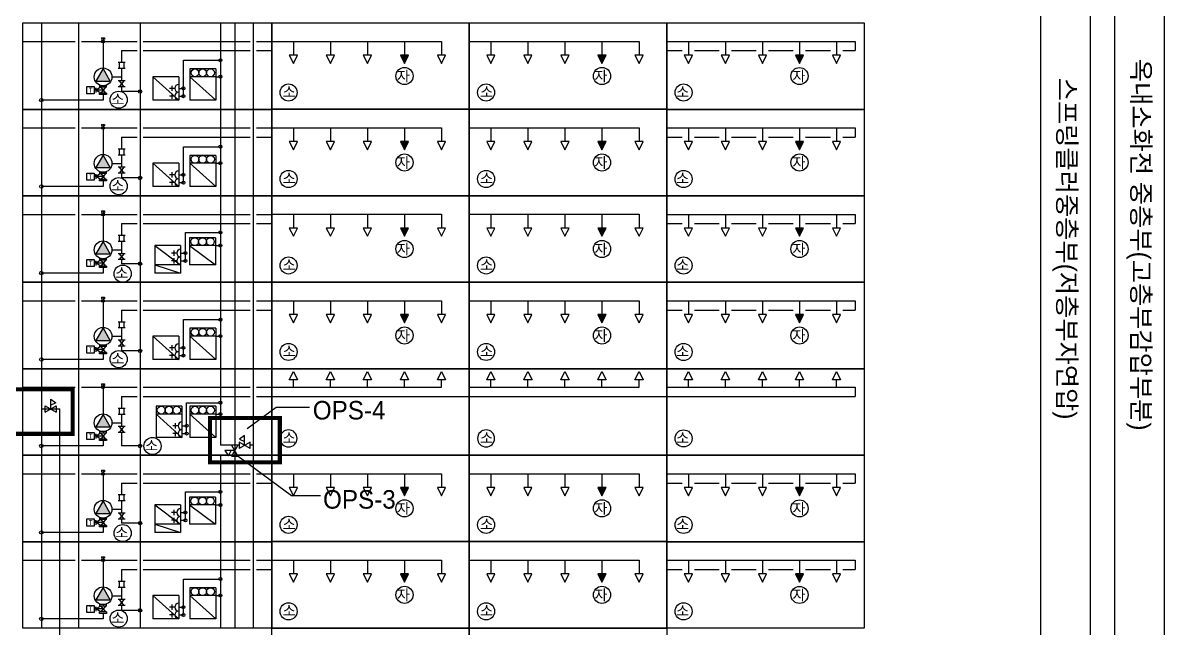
# Model space of a CAD drawing. Header units: millimetres. Extents: x -690680 to -601580, y 65384 to 191384.
# Drawn here: x -662031 to -634293, y 119664 to 134364 of the extents above; entities that cross this region are included whole.
import ezdxf
from ezdxf.enums import TextEntityAlignment as Align

# ---------------------------------------------------------------- set-up
doc = ezdxf.new("R2010")
doc.units = ezdxf.units.MM
doc.header["$LTSCALE"] = 200
doc.linetypes.add('HID', pattern=[2.3, 1.5, -0.8])
for name, color, linetype in [('105-2', 7, 'Continuous'), ('2', 2, 'Continuous'), ('4', 4, 'Continuous'), ('CO', 7, 'Continuous'), ('D', 1, 'Continuous'), ('FF', 255, 'Continuous'), ('HH', 3, 'Continuous'), ('HSP', 5, 'Continuous'), ('LH', 2, 'Continuous'), ('LSP', 6, 'Continuous'), ('SO', 7, 'Continuous'), ('SP', 3, 'Continuous'), ('감압밸브', 7, 'Continuous')]:
    doc.layers.add(name, color=color, linetype=linetype)
doc.styles.add('돋움', font='Dotum.ttf')
doc.styles.add('돋움체', font='DotumChe.ttf')
doc.styles.add('맑은고딕', font='malgun.ttf', dxfattribs={"width": 0.8})

# ---------------------------------------------------------------- blocks, each defined once
blk = doc.blocks.new('A$C300037FE')
at = {"layer": '4'}
blk.add_lwpolyline([(0, 0), (0, 2100), (4800, 2100), (4800, 0)], close=True, dxfattribs=at)
at = {"layer": 'FF', "color": 3}
for p, q in [((525, 1650), (525, 1834)), ((1425, 1650), (1425, 1834)), ((2325, 1650), (2325, 1834)), ((3225, 1650), (3225, 1834)), ((4125, 1650), (4125, 1834)), ((0, 1650), (4575, 1650)), ((0, 1425), (4575, 1425)), ((4575, 1650), (4575, 1425))]:
    blk.add_line(p, q, dxfattribs=at)
at = {"layer": 'SO', "color": 4}
blk.add_circle((408, 408), 208, dxfattribs=at)
at = {"layer": 'SP', "color": 4, "elevation": 0}
for points in [[(625, 1834), (425, 1834), (525, 2033), (625, 1834)], [(1525, 1834), (1325, 1834), (1425, 2033), (1525, 1834)], [(2425, 1834), (2225, 1834), (2325, 2033), (2425, 1834)], [(3325, 1834), (3125, 1834), (3225, 2033), (3325, 1834)], [(4225, 1834), (4025, 1834), (4125, 2033), (4225, 1834)]]:
    blk.add_lwpolyline(points, dxfattribs=at)
at = {"layer": 'SO', "color": 7, "style": '맑은고딕'}
blk.add_text('소', height=252, dxfattribs=at).set_placement((228, 295))
blk = doc.blocks.new('A$C79375616')
at = {"layer": '105-2'}
blk.add_hatch(color=1, dxfattribs=at).paths.add_polyline_path([(3125, 1316), (3325, 1316), (3225, 1117)])
at = {"layer": '105-2', "color": 1}
blk.add_lwpolyline([(3325, 1316), (3125, 1316), (3225, 1117), (3325, 1316)], dxfattribs=at)
at = {"layer": '4'}
blk.add_lwpolyline([(0, 0), (0, 2100), (4800, 2100), (4800, 0)], close=True, dxfattribs=at)
at = {"layer": 'CO', "color": 4}
blk.add_circle((3225, 808), 208, dxfattribs=at)
at = {"layer": 'FF', "color": 3}
for p, q in [((0, 1650), (4575, 1650)), ((0, 1425), (375, 1425)), ((525, 1650), (525, 1316)), ((675, 1425), (1275, 1425)), ((1425, 1650), (1425, 1316)), ((1575, 1425), (2175, 1425)), ((2325, 1650), (2325, 1316)), ((2475, 1425), (3075, 1425)), ((3225, 1650), (3225, 1316)), ((3375, 1425), (3975, 1425)), ((4125, 1650), (4125, 1316)), ((4275, 1425), (4575, 1425)), ((4575, 1650), (4575, 1425))]:
    blk.add_line(p, q, dxfattribs=at)
at = {"layer": 'SO', "color": 4}
blk.add_circle((408, 408), 208, dxfattribs=at)
at = {"layer": 'SP', "color": 4, "elevation": 0}
for points in [[(625, 1316), (425, 1316), (525, 1117), (625, 1316)], [(1525, 1316), (1325, 1316), (1425, 1117), (1525, 1316)], [(2425, 1316), (2225, 1316), (2325, 1117), (2425, 1316)], [(4225, 1316), (4025, 1316), (4125, 1117), (4225, 1316)]]:
    blk.add_lwpolyline(points, dxfattribs=at)
at = {"layer": 'CO', "color": 7, "style": '맑은고딕'}
blk.add_text('자', height=252, dxfattribs=at).set_placement((3056, 679))
at = {"layer": 'SO', "color": 7, "style": '맑은고딕'}
blk.add_text('소', height=252, dxfattribs=at).set_placement((228, 295))
blk = doc.blocks.new('33TT3T3T')
at = {"layer": '105-2'}
blk.add_hatch(color=1, dxfattribs=at).paths.add_polyline_path([(-646636, 175745), (-646437, 175745), (-646536, 175546)])
at = {"layer": '105-2', "color": 1}
blk.add_lwpolyline([(-646437, 175745), (-646636, 175745), (-646536, 175546), (-646437, 175745)], dxfattribs=at)
at = {"layer": '4'}
blk.add_lwpolyline([(-649761, 174430), (-649761, 176530), (-644961, 176530), (-644961, 174430)], close=True, dxfattribs=at)
at = {"layer": 'CO', "color": 4}
blk.add_circle((-646536, 175238), 208, dxfattribs=at)
at = {"layer": 'FF', "color": 3}
for p, q in [((-649761, 176080), (-645636, 176080)), ((-649236, 176080), (-649236, 175745)), ((-648336, 176080), (-648336, 175745)), ((-647436, 176080), (-647436, 175745)), ((-646536, 176080), (-646536, 175745)), ((-645636, 176080), (-645636, 175745))]:
    blk.add_line(p, q, dxfattribs=at)
at = {"layer": 'SO', "color": 4}
blk.add_circle((-649353, 174838), 208, dxfattribs=at)
at = {"layer": 'SP', "color": 4, "elevation": 0}
for points in [[(-649137, 175745), (-649336, 175745), (-649236, 175546), (-649137, 175745)], [(-648237, 175745), (-648436, 175745), (-648336, 175546), (-648237, 175745)], [(-647337, 175745), (-647536, 175745), (-647436, 175546), (-647337, 175745)], [(-645537, 175745), (-645736, 175745), (-645636, 175546), (-645537, 175745)]]:
    blk.add_lwpolyline(points, dxfattribs=at)
at = {"layer": 'CO', "color": 7, "style": '맑은고딕', "text_generation_flag": 6}
blk.add_text('자', height=252, rotation=180, dxfattribs=at).set_placement((-646720, 175109))
at = {"layer": 'SO', "color": 7, "style": '맑은고딕', "text_generation_flag": 4}
blk.add_text('소', height=252, rotation=180, dxfattribs=at).set_placement((-649183, 174725))
blk = doc.blocks.new('A$C43503D72')
at = {"layer": '4'}
blk.add_lwpolyline([(4800, 0), (4800, 2100), (0, 2100), (0, 0)], close=True, dxfattribs=at)
at = {"layer": 'FF', "color": 3}
for p, q in [((675, 1650), (675, 1834)), ((1575, 1650), (1575, 1834)), ((2475, 1650), (2475, 1834)), ((3375, 1650), (3375, 1834)), ((4275, 1650), (4275, 1834)), ((4800, 1650), (675, 1650))]:
    blk.add_line(p, q, dxfattribs=at)
at = {"layer": 'SO', "color": 4}
blk.add_circle((4392, 408), 208, dxfattribs=at)
at = {"layer": 'SP', "color": 4, "elevation": 0}
for points in [[(575, 1834), (775, 1834), (675, 2033), (575, 1834)], [(1475, 1834), (1675, 1834), (1575, 2033), (1475, 1834)], [(2375, 1834), (2575, 1834), (2475, 2033), (2375, 1834)], [(3275, 1834), (3475, 1834), (3375, 2033), (3275, 1834)], [(4175, 1834), (4375, 1834), (4275, 2033), (4175, 1834)]]:
    blk.add_lwpolyline(points, dxfattribs=at)
at = {"layer": 'SO', "color": 7, "style": '맑은고딕'}
blk.add_text('소', height=252, dxfattribs=at).set_placement((4222, 295))
blk = doc.blocks.new('WFWFWFGHH')
at = {"layer": 'FF', "linetype": 'Continuous'}
blk.add_hatch(color=1, dxfattribs=at).paths.add_polyline_path([(-683741, 145855), (-683916, 145551), (-683566, 145551)])
blk.add_hatch(color=1, dxfattribs=at).paths.add_polyline_path([(-683741, 145855), (-683916, 145551), (-683566, 145551)])
for p, q in [((-681789, 145184), (-681789, 146057)), ((-681789, 146057), (-680891, 146057)), ((-682532, 145657), (-682532, 145089)), ((-681902, 145657), (-682532, 145657)), ((-682532, 145657), (-681902, 145089)), ((-681902, 145657), (-681902, 145089)), ((-681634, 145846), (-681634, 145089)), ((-681004, 145846), (-681634, 145846)), ((-681004, 145846), (-681634, 145846)), ((-681004, 145657), (-681634, 145657)), ((-681634, 145657), (-681004, 145089)), ((-681004, 145846), (-681004, 145089)), ((-681997, 145373), (-682123, 145373)), ((-682060, 145310), (-682060, 145436)), ((-681902, 145089), (-682532, 145089)), ((-681997, 145184), (-682123, 145184)), ((-682060, 145121), (-682060, 145247)), ((-681004, 145089), (-681634, 145089))]:
    blk.add_line(p, q)
at = {"color": 7}
for p, q in [((-681004, 145657), (-680891, 145657)), ((-681902, 145373), (-681789, 145373)), ((-681902, 145184), (-681789, 145184))]:
    blk.add_line(p, q, dxfattribs=at)
for centre in [(-681902, 145373), (-681902, 145184)]:
    blk.add_arc(centre, 94.5, 90, 270)
at = {"layer": '2', "color": 2}
for centre in [(-681508, 145751), (-681319, 145751), (-681130, 145751)]:
    blk.add_circle(centre, 94.5, dxfattribs=at)
for centre in [(-682406, 145751), (-682217, 145751), (-682028, 145751)]:
    blk.add_arc(centre, 94.5, 269.9967, 270.0033, dxfattribs=at)
at = {"layer": '4'}
blk.add_lwpolyline([(-685691, 146964), (-679641, 146964), (-679641, 144864), (-685691, 144864)], close=True, dxfattribs=at)
at = {"layer": 'D'}
blk.add_line((-682841, 146964), (-682841, 144864), dxfattribs=at)
at = {"layer": 'FF', "color": 3}
for p, q in [((-685691, 146514), (-684416, 146514)), ((-684266, 146514), (-682916, 146514)), ((-682766, 146514), (-680166, 146514)), ((-680016, 146514), (-679641, 146514)), ((-683291, 146289), (-683291, 145999)), ((-683291, 146289), (-682916, 146289)), ((-682766, 146289), (-680166, 146289)), ((-680016, 146289), (-679641, 146289)), ((-683291, 145855, 0), (-683291, 145558, 0)), ((-683291, 145855, 0), (-683291, 145558, 0)), ((-683291, 145414, 0), (-683291, 145304, 0)), ((-683291, 145414, 0), (-683291, 145297, 0))]:
    blk.add_line(p, q, dxfattribs=at)
at = {"layer": 'FF', "color": 3, "linetype": 'Continuous'}
for p, q in [((-683779, 146599, 0), (-683703, 146599, 0)), ((-683779, 146599, 0), (-683779, 146561, 0)), ((-683703, 146599, 0), (-683703, 146561, 0)), ((-683525, 145652), (-683291, 145652)), ((-683525, 145652), (-683291, 145652)), ((-682841, 145297), (-683291, 145297))]:
    blk.add_line(p, q, dxfattribs=at)
at = {"layer": 'FF', "color": 4}
for p, q in [((-683204, 145999, 0), (-683377, 145999, 0)), ((-683204, 145999, 0), (-683377, 145999, 0)), ((-683348, 145999, 0), (-683348, 145855, 0)), ((-683233, 145999, 0), (-683233, 145855, 0)), ((-683206, 145855, 0), (-683377, 145855, 0)), ((-683206, 145855, 0), (-683377, 145855, 0)), ((-683798, 145402), (-683918, 145330)), ((-683798, 145402), (-683918, 145330)), ((-683918, 145386), (-683918, 145274)), ((-683918, 145330), (-683918, 145386)), ((-683918, 145386), (-683918, 145274)), ((-683918, 145330), (-683918, 145386)), ((-683654, 145437), (-683827, 145437)), ((-683654, 145437), (-683827, 145437)), ((-683827, 145437), (-683827, 145402)), ((-683654, 145437), (-683827, 145437)), ((-683654, 145437), (-683827, 145437)), ((-683827, 145437), (-683827, 145402)), ((-683654, 145402), (-683827, 145402)), ((-683654, 145402), (-683827, 145402)), ((-683683, 145402), (-683798, 145258)), ((-683798, 145402), (-683683, 145258)), ((-683683, 145402), (-683798, 145258)), ((-683798, 145402), (-683683, 145258)), ((-683741, 145437), (-683724, 145437)), ((-683741, 145437), (-683724, 145437)), ((-683654, 145402), (-683654, 145437)), ((-683654, 145402), (-683654, 145437)), ((-683204, 145558, 0), (-683377, 145558, 0)), ((-683204, 145558, 0), (-683377, 145558, 0)), ((-683206, 145414, 0), (-683377, 145414, 0)), ((-683206, 145414, 0), (-683377, 145414, 0)), ((-683233, 145558, 0), (-683348, 145414, 0)), ((-683348, 145558, 0), (-683233, 145414, 0)), ((-683233, 145558, 0), (-683348, 145414, 0)), ((-683348, 145558, 0), (-683233, 145414, 0)), ((-683741, 145330), (-683959, 145330)), ((-683741, 145330), (-683959, 145330)), ((-683918, 145330), (-683918, 145342)), ((-683918, 145342), (-683918, 145319)), ((-683918, 145330), (-683918, 145342)), ((-683918, 145342), (-683918, 145319)), ((-683798, 145258), (-683918, 145330)), ((-683798, 145258), (-683918, 145330)), ((-683656, 145258), (-683827, 145258)), ((-683827, 145224), (-683827, 145258)), ((-683656, 145258), (-683827, 145258)), ((-683827, 145224), (-683827, 145258)), ((-683654, 145224), (-683825, 145224)), ((-683654, 145224), (-683825, 145224)), ((-683654, 145224), (-683825, 145224)), ((-683654, 145224), (-683825, 145224)), ((-683654, 145258), (-683654, 145224)), ((-683654, 145258), (-683654, 145224))]:
    blk.add_line(p, q, dxfattribs=at)
at = {"layer": 'FF', "color": 6, "linetype": 'Continuous'}
for p, q in [((-683741, 145089), (-685241, 145089)), ((-683741, 145224), (-683741, 145089)), ((-683741, 145224), (-683741, 145089))]:
    blk.add_line(p, q, dxfattribs=at)
at = {"layer": 'FF', "color": 1, "linetype": 'Continuous', "elevation": 0}
blk.add_lwpolyline([(-683741, 145855), (-683916, 145551), (-683566, 145551)], close=True, dxfattribs=at)
blk.add_lwpolyline([(-683741, 145855), (-683916, 145551), (-683566, 145551)], close=True, dxfattribs=at)
blk.add_lwpolyline([(-683741, 145855), (-683916, 145551), (-683566, 145551)], close=True, dxfattribs=at)
blk.add_lwpolyline([(-683741, 145855), (-683916, 145551), (-683566, 145551)], close=True, dxfattribs=at)
at = {"layer": 'FF', "color": 4, "elevation": 0}
blk.add_lwpolyline([(-684133, 145417), (-683959, 145417), (-683959, 145244), (-684133, 145244)], close=True, dxfattribs=at)
blk.add_lwpolyline([(-684133, 145417), (-683959, 145417), (-683959, 145244), (-684133, 145244)], close=True, dxfattribs=at)
at = {"layer": 'FF', "color": 2}
for centre, radius in [((-683741, 146514), 34.7), ((-683741, 146514), 34.7), ((-680891, 146057), 37.1), ((-680891, 145657), 37.1), ((-681789, 145373), 37.1), ((-685241, 145089), 41.7), ((-682841, 145297, 0), 41.7), ((-682841, 145297, 0), 41.7), ((-681789, 145184), 37.1)]:
    blk.add_circle(centre, radius, dxfattribs=at)
at = {"layer": 'FF', "color": 7}
blk.add_circle((-683741, 145652), 216, dxfattribs=at)
blk.add_circle((-683741, 145652), 216, dxfattribs=at)
at = {"layer": 'HH'}
for p, q in [((-680891, 146964), (-680891, 144864)), ((-680091, 146964), (-680091, 144864))]:
    blk.add_line(p, q, dxfattribs=at)
at = {"layer": 'HSP', "linetype": 'Continuous'}
blk.add_line((-684341, 146964), (-684341, 144864), dxfattribs=at)
at = {"layer": 'LH', "color": 2}
blk.add_line((-680541, 146964), (-680541, 144864), dxfattribs=at)
at = {"layer": 'LSP', "linetype": 'Continuous'}
blk.add_line((-685241, 146964), (-685241, 144864), dxfattribs=at)
at = {"layer": 'LSP', "color": 6, "linetype": 'Continuous'}
blk.add_line((-683741, 146599, 0), (-683741, 145868), dxfattribs=at)
at = {"layer": 'SO', "color": 4}
blk.add_circle((-683361, 145097), 208, dxfattribs=at)
at = {"layer": 'FF', "color": 4, "style": '돋움체'}
blk.add_text('T', height=116, dxfattribs=at).set_placement((-684046, 145330), align=Align.MIDDLE)
blk.add_text('T', height=116, dxfattribs=at).set_placement((-684046, 145330), align=Align.MIDDLE)
at = {"layer": 'SO', "color": 7, "style": '맑은고딕'}
blk.add_text('소', height=252, dxfattribs=at).set_placement((-683541, 144984))
blk = doc.blocks.new('WRWFWFWFWFWF')
at = {"layer": 'FF', "linetype": 'Continuous'}
blk.add_hatch(color=1, dxfattribs=at).paths.add_polyline_path([(-684403, 141655), (-684579, 141351), (-684228, 141351)])
blk.add_hatch(color=1, dxfattribs=at).paths.add_polyline_path([(-684403, 141655), (-684579, 141351), (-684228, 141351)])
for p, q in [((-682403, 141184), (-682403, 141875)), ((-682403, 141875), (-681553, 141875)), ((-681672, 141746), (-682302, 141746)), ((-681672, 141746), (-682302, 141746)), ((-682302, 141746), (-682302, 141089)), ((-681672, 141746), (-681672, 141089)), ((-682518, 141557), (-683148, 141557)), ((-683148, 141557), (-683148, 140889)), ((-683148, 141557), (-682518, 141089)), ((-682518, 141557), (-682518, 140889)), ((-681672, 141557), (-682302, 141557)), ((-682302, 141557), (-681672, 141089)), ((-682612, 141373), (-682738, 141373)), ((-682675, 141310), (-682675, 141436)), ((-682675, 141121), (-682675, 141247)), ((-682518, 141089), (-683148, 141089)), ((-682612, 141184), (-682738, 141184)), ((-681672, 141089), (-682302, 141089)), ((-682518, 140889), (-683148, 140889))]:
    blk.add_line(p, q)
at = {"color": 7}
for p, q in [((-681672, 141557), (-681553, 141557)), ((-682518, 141373), (-682403, 141373)), ((-683148, 141089), (-682518, 140889)), ((-682518, 141184), (-682403, 141184))]:
    blk.add_line(p, q, dxfattribs=at)
for centre in [(-682518, 141373), (-682518, 141184)]:
    blk.add_arc(centre, 94.5, 90, 270)
at = {"layer": '2', "color": 2}
for centre in [(-682176, 141651), (-681987, 141651), (-681798, 141651)]:
    blk.add_circle(centre, 94.5, dxfattribs=at)
for centre in [(-683022, 141651), (-682833, 141651), (-682644, 141651)]:
    blk.add_arc(centre, 94.5, 269.9967, 270.0033, dxfattribs=at)
at = {"layer": '4'}
blk.add_lwpolyline([(-686353, 142764), (-680303, 142764), (-680303, 140664), (-686353, 140664)], close=True, dxfattribs=at)
at = {"layer": 'D'}
blk.add_line((-683503, 142764), (-683503, 140664), dxfattribs=at)
at = {"layer": 'FF', "color": 3}
for p, q in [((-686353, 142314), (-685078, 142314)), ((-684928, 142314), (-683578, 142314)), ((-683428, 142314), (-680828, 142314)), ((-680678, 142314), (-680303, 142314)), ((-683953, 142089), (-683953, 141799)), ((-683953, 142089), (-683578, 142089)), ((-683428, 142089), (-680828, 142089)), ((-680678, 142089), (-680303, 142089)), ((-683953, 141655, 0), (-683953, 141358, 0)), ((-683953, 141655, 0), (-683953, 141358, 0)), ((-683953, 141214, 0), (-683953, 141116, 0)), ((-683953, 141214, 0), (-683953, 141116, 0))]:
    blk.add_line(p, q, dxfattribs=at)
at = {"layer": 'FF', "color": 3, "linetype": 'Continuous'}
for p, q in [((-684442, 142399, 0), (-684365, 142399, 0)), ((-684442, 142399, 0), (-684442, 142361, 0)), ((-684365, 142399, 0), (-684365, 142361, 0)), ((-684187, 141452), (-683953, 141452)), ((-684187, 141452), (-683953, 141452)), ((-683503, 141116), (-683953, 141116))]:
    blk.add_line(p, q, dxfattribs=at)
at = {"layer": 'FF', "color": 4}
for p, q in [((-683867, 141799, 0), (-684040, 141799, 0)), ((-683867, 141799, 0), (-684040, 141799, 0)), ((-684011, 141799, 0), (-684011, 141655, 0)), ((-683896, 141799, 0), (-683896, 141655, 0)), ((-683869, 141655, 0), (-684040, 141655, 0)), ((-683869, 141655, 0), (-684040, 141655, 0)), ((-684461, 141202), (-684581, 141130)), ((-684461, 141202), (-684581, 141130)), ((-684581, 141186), (-684581, 141074)), ((-684581, 141130), (-684581, 141186)), ((-684581, 141186), (-684581, 141074)), ((-684581, 141130), (-684581, 141186)), ((-684317, 141237), (-684490, 141237)), ((-684317, 141237), (-684490, 141237)), ((-684490, 141237), (-684490, 141202)), ((-684317, 141237), (-684490, 141237)), ((-684317, 141237), (-684490, 141237)), ((-684490, 141237), (-684490, 141202)), ((-684317, 141202), (-684490, 141202)), ((-684317, 141202), (-684490, 141202)), ((-684346, 141202), (-684461, 141058)), ((-684461, 141202), (-684346, 141058)), ((-684346, 141202), (-684461, 141058)), ((-684461, 141202), (-684346, 141058)), ((-684403, 141237), (-684386, 141237)), ((-684403, 141237), (-684386, 141237)), ((-684317, 141202), (-684317, 141237)), ((-684317, 141202), (-684317, 141237)), ((-683867, 141358, 0), (-684040, 141358, 0)), ((-683867, 141358, 0), (-684040, 141358, 0)), ((-683869, 141214, 0), (-684040, 141214, 0)), ((-683869, 141214, 0), (-684040, 141214, 0)), ((-683896, 141358, 0), (-684011, 141214, 0)), ((-684011, 141358, 0), (-683896, 141214, 0)), ((-683896, 141358, 0), (-684011, 141214, 0)), ((-684011, 141358, 0), (-683896, 141214, 0)), ((-684403, 141130), (-684622, 141130)), ((-684403, 141130), (-684622, 141130)), ((-684581, 141130), (-684581, 141142)), ((-684581, 141142), (-684581, 141119)), ((-684581, 141130), (-684581, 141142)), ((-684581, 141142), (-684581, 141119)), ((-684461, 141058), (-684581, 141130)), ((-684461, 141058), (-684581, 141130)), ((-684319, 141058), (-684490, 141058)), ((-684490, 141024), (-684490, 141058)), ((-684319, 141058), (-684490, 141058)), ((-684490, 141024), (-684490, 141058)), ((-684317, 141024), (-684488, 141024)), ((-684317, 141024), (-684488, 141024)), ((-684317, 141024), (-684488, 141024)), ((-684317, 141024), (-684488, 141024)), ((-684317, 141058), (-684317, 141024)), ((-684317, 141058), (-684317, 141024))]:
    blk.add_line(p, q, dxfattribs=at)
at = {"layer": 'FF', "color": 6, "linetype": 'Continuous'}
for p, q in [((-684403, 141024), (-684403, 140889)), ((-684403, 141024), (-684403, 140889)), ((-684403, 140889), (-685903, 140889))]:
    blk.add_line(p, q, dxfattribs=at)
at = {"layer": 'FF', "color": 1, "linetype": 'Continuous', "elevation": 0}
blk.add_lwpolyline([(-684403, 141655), (-684579, 141351), (-684228, 141351)], close=True, dxfattribs=at)
blk.add_lwpolyline([(-684403, 141655), (-684579, 141351), (-684228, 141351)], close=True, dxfattribs=at)
blk.add_lwpolyline([(-684403, 141655), (-684579, 141351), (-684228, 141351)], close=True, dxfattribs=at)
blk.add_lwpolyline([(-684403, 141655), (-684579, 141351), (-684228, 141351)], close=True, dxfattribs=at)
at = {"layer": 'FF', "color": 4, "elevation": 0}
blk.add_lwpolyline([(-684795, 141217), (-684621, 141217), (-684621, 141044), (-684795, 141044)], close=True, dxfattribs=at)
blk.add_lwpolyline([(-684795, 141217), (-684621, 141217), (-684621, 141044), (-684795, 141044)], close=True, dxfattribs=at)
at = {"layer": 'FF', "color": 2}
for centre, radius in [((-684403, 142314), 34.7), ((-684403, 142314), 34.7), ((-681553, 141875), 37.1), ((-681553, 141557), 37.1), ((-682403, 141373), 37.1), ((-682403, 141184), 37.1), ((-685903, 140889, 0), 41.7), ((-683503, 141116, 0), 41.7), ((-683503, 141116, 0), 41.7)]:
    blk.add_circle(centre, radius, dxfattribs=at)
at = {"layer": 'FF', "color": 7}
blk.add_circle((-684403, 141452), 216, dxfattribs=at)
blk.add_circle((-684403, 141452), 216, dxfattribs=at)
at = {"layer": 'HH'}
for p, q in [((-681553, 142764), (-681553, 140664)), ((-680753, 142764), (-680753, 140664))]:
    blk.add_line(p, q, dxfattribs=at)
at = {"layer": 'HSP', "linetype": 'Continuous'}
blk.add_line((-685003, 142764), (-685003, 140664), dxfattribs=at)
at = {"layer": 'LH', "color": 2}
blk.add_line((-681203, 142764), (-681203, 140664), dxfattribs=at)
at = {"layer": 'LSP', "linetype": 'Continuous'}
blk.add_line((-685903, 142764), (-685903, 140664), dxfattribs=at)
at = {"layer": 'LSP', "color": 6, "linetype": 'Continuous'}
blk.add_line((-684403, 142399, 0), (-684403, 141668), dxfattribs=at)
at = {"layer": 'SO', "color": 4}
blk.add_circle((-683926, 140873), 208, dxfattribs=at)
at = {"layer": 'FF', "color": 4, "style": '돋움체'}
blk.add_text('T', height=116, dxfattribs=at).set_placement((-684708, 141130), align=Align.MIDDLE)
blk.add_text('T', height=116, dxfattribs=at).set_placement((-684708, 141130), align=Align.MIDDLE)
at = {"layer": 'SO', "color": 7, "style": '맑은고딕'}
blk.add_text('소', height=252, dxfattribs=at).set_placement((-684107, 140761))
blk = doc.blocks.new('A$C4E991A2C')
for p, q in [((0, 1135), (0, 0)), ((945, 1135), (0, 1135)), ((945, 1135), (0, 1135)), ((945, 851), (0, 851)), ((0, 851), (945, 0)), ((945, 1135), (945, 0)), ((804, 425), (615, 425)), ((709, 331), (709, 520)), ((945, 0), (0, 0)), ((804, 142), (615, 142)), ((709, 47), (709, 236))]:
    blk.add_line(p, q)
for centre in [(945, 425), (945, 142)]:
    blk.add_arc(centre, 142, 90, 270)
at = {"layer": '2', "color": 2}
for centre in [(189, 993), (473, 993), (756, 993)]:
    blk.add_circle(centre, 142, dxfattribs=at)
blk = doc.blocks.new('WWFW')
at = {"layer": 'FF', "linetype": 'Continuous'}
blk.add_hatch(color=1, dxfattribs=at).paths.add_polyline_path([(-682989, 118555), (-683164, 118251), (-682814, 118251)])
blk.add_hatch(color=1, dxfattribs=at).paths.add_polyline_path([(-682989, 118555), (-683164, 118251), (-682814, 118251)])
for p, q in [((-680959, 118090), (-680959, 118839)), ((-680959, 118839), (-680139, 118839)), ((-680882, 118752), (-680882, 117996)), ((-680252, 118752), (-680882, 118752)), ((-680252, 118752), (-680882, 118752)), ((-680252, 118752), (-680252, 117996)), ((-680252, 118563), (-680882, 118563)), ((-680882, 118563), (-680252, 117996)), ((-680252, 117996), (-680882, 117996))]:
    blk.add_line(p, q)
at = {"color": 7}
for p, q in [((-680252, 118563), (-680139, 118563)), ((-681072, 118279), (-680959, 118279)), ((-681072, 118090), (-680959, 118090))]:
    blk.add_line(p, q, dxfattribs=at)
at = {"color": 2}
for p, q in [((-679551, 118047), (-679676, 117956)), ((-679676, 117956), (-679551, 117897)), ((-679551, 117808), (-679551, 118047)), ((-679417, 117885), (-679685, 117731)), ((-679417, 117731), (-679685, 117885))]:
    blk.add_line(p, q, dxfattribs=at)
for points in [[(-679685, 117885), (-679685, 117731)], [(-679417, 117731), (-679417, 117885)]]:
    blk.add_lwpolyline(points, dxfattribs=at)
at = {"layer": '2', "color": 2}
for centre in [(-680756, 118657), (-680567, 118657), (-680378, 118657)]:
    blk.add_circle(centre, 94.5, dxfattribs=at)
at = {"layer": '4'}
blk.add_lwpolyline([(-684939, 119664), (-678889, 119664), (-678889, 117564), (-684939, 117564)], close=True, dxfattribs=at)
at = {"layer": 'D'}
blk.add_line((-682089, 119664), (-682089, 117564), dxfattribs=at)
at = {"layer": 'FF', "color": 3, "linetype": 'Continuous'}
for p, q in [((-683027, 119299, 0), (-682951, 119299, 0)), ((-683027, 119299, 0), (-683027, 119261, 0)), ((-682951, 119299, 0), (-682951, 119261, 0)), ((-682773, 118352), (-682539, 118352)), ((-682773, 118352), (-682539, 118352)), ((-682089, 117789), (-682539, 117789))]:
    blk.add_line(p, q, dxfattribs=at)
at = {"layer": 'FF', "color": 3}
for p, q in [((-684939, 119214), (-683664, 119214)), ((-683514, 119214), (-682164, 119214)), ((-682014, 119214), (-679414, 119214)), ((-679264, 119214), (-678889, 119214)), ((-682539, 118989), (-682539, 118699)), ((-682539, 118989), (-682164, 118989)), ((-682014, 118989), (-679414, 118989)), ((-679264, 118989), (-678889, 118989)), ((-682539, 118555, 0), (-682539, 118258, 0)), ((-682539, 118555, 0), (-682539, 118258, 0)), ((-682539, 118114, 0), (-682539, 118004, 0)), ((-682539, 118114, 0), (-682539, 117789, 0))]:
    blk.add_line(p, q, dxfattribs=at)
at = {"layer": 'FF', "color": 4}
for p, q in [((-682453, 118699, 0), (-682625, 118699, 0)), ((-682453, 118699, 0), (-682625, 118699, 0)), ((-682454, 118555, 0), (-682625, 118555, 0)), ((-682454, 118555, 0), (-682625, 118555, 0)), ((-682596, 118699, 0), (-682596, 118555, 0)), ((-682481, 118699, 0), (-682481, 118555, 0)), ((-682453, 118258, 0), (-682625, 118258, 0)), ((-682453, 118258, 0), (-682625, 118258, 0)), ((-682481, 118258, 0), (-682596, 118114, 0)), ((-682596, 118258, 0), (-682481, 118114, 0)), ((-682481, 118258, 0), (-682596, 118114, 0)), ((-682596, 118258, 0), (-682481, 118114, 0)), ((-682989, 118030), (-683207, 118030)), ((-682989, 118030), (-683207, 118030)), ((-683046, 118102), (-683166, 118030)), ((-683046, 118102), (-683166, 118030)), ((-683166, 118086), (-683166, 117974)), ((-683166, 118030), (-683166, 118086)), ((-683166, 118086), (-683166, 117974)), ((-683166, 118030), (-683166, 118086)), ((-683166, 118030), (-683166, 118042)), ((-683166, 118042), (-683166, 118019)), ((-683166, 118030), (-683166, 118042)), ((-683166, 118042), (-683166, 118019)), ((-683046, 117958), (-683166, 118030)), ((-683046, 117958), (-683166, 118030)), ((-682903, 118137), (-683075, 118137)), ((-682903, 118137), (-683075, 118137)), ((-683075, 118137), (-683075, 118102)), ((-682903, 118137), (-683075, 118137)), ((-682903, 118137), (-683075, 118137)), ((-683075, 118137), (-683075, 118102)), ((-682903, 118102), (-683075, 118102)), ((-682903, 118102), (-683075, 118102)), ((-682904, 117958), (-683075, 117958)), ((-683075, 117924), (-683075, 117958)), ((-682904, 117958), (-683075, 117958)), ((-683075, 117924), (-683075, 117958)), ((-682903, 117924), (-683073, 117924)), ((-682903, 117924), (-683073, 117924)), ((-682903, 117924), (-683073, 117924)), ((-682903, 117924), (-683073, 117924)), ((-682931, 118102), (-683046, 117958)), ((-683046, 118102), (-682931, 117958)), ((-682931, 118102), (-683046, 117958)), ((-683046, 118102), (-682931, 117958)), ((-682989, 118137), (-682972, 118137)), ((-682989, 118137), (-682972, 118137)), ((-682903, 118102), (-682903, 118137)), ((-682903, 118102), (-682903, 118137)), ((-682903, 117958), (-682903, 117924)), ((-682903, 117958), (-682903, 117924)), ((-682454, 118114, 0), (-682625, 118114, 0)), ((-682454, 118114, 0), (-682625, 118114, 0))]:
    blk.add_line(p, q, dxfattribs=at)
at = {"layer": 'FF', "color": 6, "linetype": 'Continuous'}
for p, q in [((-682989, 117924), (-682989, 117789)), ((-682989, 117924), (-682989, 117789)), ((-682989, 117789), (-684489, 117789))]:
    blk.add_line(p, q, dxfattribs=at)
at = {"layer": 'FF', "color": 1, "linetype": 'Continuous', "elevation": 0}
blk.add_lwpolyline([(-682989, 118555), (-683164, 118251), (-682814, 118251)], close=True, dxfattribs=at)
blk.add_lwpolyline([(-682989, 118555), (-683164, 118251), (-682814, 118251)], close=True, dxfattribs=at)
blk.add_lwpolyline([(-682989, 118555), (-683164, 118251), (-682814, 118251)], close=True, dxfattribs=at)
blk.add_lwpolyline([(-682989, 118555), (-683164, 118251), (-682814, 118251)], close=True, dxfattribs=at)
at = {"layer": 'FF', "color": 4, "elevation": 0}
blk.add_lwpolyline([(-683381, 118117), (-683207, 118117), (-683207, 117944), (-683381, 117944)], close=True, dxfattribs=at)
blk.add_lwpolyline([(-683381, 118117), (-683207, 118117), (-683207, 117944), (-683381, 117944)], close=True, dxfattribs=at)
at = {"layer": 'FF', "color": 2}
for centre, radius in [((-682989, 119214), 34.7), ((-682989, 119214), 34.7), ((-680139, 118839), 37.1), ((-680139, 118563), 37.1), ((-680959, 118279), 37.1), ((-680959, 118090), 37.1), ((-684489, 117789), 41.7), ((-682089, 117789, 0), 41.7), ((-682089, 117789, 0), 41.7)]:
    blk.add_circle(centre, radius, dxfattribs=at)
at = {"layer": 'FF', "color": 7}
blk.add_circle((-682989, 118352), 216, dxfattribs=at)
blk.add_circle((-682989, 118352), 216, dxfattribs=at)
at = {"layer": 'HH'}
for p, q in [((-680139, 119664), (-680139, 117808)), ((-679339, 119664), (-679339, 117564)), ((-679685, 117808), (-680139, 117808)), ((-679339, 117808), (-679417, 117808))]:
    blk.add_line(p, q, dxfattribs=at)
at = {"layer": 'HSP', "linetype": 'Continuous'}
blk.add_line((-683589, 119664), (-683589, 117564), dxfattribs=at)
at = {"layer": 'LH', "color": 2}
blk.add_line((-679789, 119664), (-679789, 117564), dxfattribs=at)
at = {"layer": 'LSP', "linetype": 'Continuous'}
blk.add_line((-684489, 119664), (-684489, 117564), dxfattribs=at)
at = {"layer": 'LSP', "color": 6, "linetype": 'Continuous'}
blk.add_line((-682989, 119299, 0), (-682989, 118568), dxfattribs=at)
at = {"layer": 'SO', "color": 4}
blk.add_circle((-681788, 117787), 208, dxfattribs=at)
at = {"xscale": 0.6666666666666666, "yscale": 0.6666666666666666, "zscale": 0.6666666666666666}
blk.add_blockref('A$C4E991A2C', (-681702, 117996), dxfattribs=at)
at = {"layer": 'FF', "color": 4, "style": '돋움체'}
blk.add_text('T', height=116, dxfattribs=at).set_placement((-683294, 118030), align=Align.MIDDLE)
blk.add_text('T', height=116, dxfattribs=at).set_placement((-683294, 118030), align=Align.MIDDLE)
at = {"layer": 'SO', "color": 7, "style": '맑은고딕'}
blk.add_text('소', height=252, dxfattribs=at).set_placement((-681969, 117674))

msp = doc.modelspace()

# ---------------------------------------------------------------- linework, layer by layer
at = {"color": 2}
for p, q in [((-661352, 124989), (-661352, 125228)), ((-661352, 125228), (-661227, 125137)), ((-661227, 125137), (-661352, 125079)), ((-661485, 125066), (-661218, 124912)), ((-661485, 124912), (-661218, 125066)), ((-656958, 124112), (-656804, 123844)), ((-656804, 124112), (-656958, 123844)), ((-656881, 123978), (-657120, 123978)), ((-657120, 123978), (-657029, 123853)), ((-657029, 123853), (-656971, 123978))]:
    msp.add_line(p, q, dxfattribs=at)
at = {"color": 253, "elevation": 0}
for points in [[(-636693, 151164), (-636093, 150125), (-636093, 110204), (-636693, 109164), (-637293, 110204), (-637293, 150125), (-636693, 151164)], [(-634893, 151164), (-634293, 150125), (-634293, 114404), (-634893, 113364), (-635493, 114404), (-635493, 150125), (-634893, 151164)]]:
    msp.add_lwpolyline(points, dxfattribs=at)
at = {"color": 2}
for points in [[(-661485, 124912), (-661485, 125066)], [(-661218, 125066), (-661218, 124912)], [(-656804, 124112), (-656958, 124112)], [(-656958, 123844), (-656804, 123844)]]:
    msp.add_lwpolyline(points, dxfattribs=at)
at = {"layer": 'FF', "color": 3}
msp.add_line((-655981, 125289), (-646381, 125289), dxfattribs=at)
at = {"layer": 'LSP', "linetype": 'Continuous'}
for p in [(-661581, 124989), (-661131, 108189)]:
    msp.add_line(p, (-661131, 124989), dxfattribs=at)
at = {"layer": '감압밸브', "color": 21}
for p, q in [((-655873, 125025), (-656575, 124508)), ((-655066, 125025), (-655873, 125025)), ((-655505, 122881), (-656830, 123856)), ((-654796, 122881), (-655505, 122881))]:
    msp.add_line(p, q, dxfattribs=at)
at = {"layer": '감압밸브', "color": 21, "linetype": 'HID', "const_width": 100, "elevation": 0}
for points in [[(-662513, 125463), (-660819, 125463), (-660819, 124384), (-662513, 124384)], [(-657480, 124770), (-655785, 124770), (-655785, 123691), (-657480, 123691)]]:
    msp.add_lwpolyline(points, close=True, dxfattribs=at)

# ---------------------------------------------------------------- block references
for name, p in [('WFWFWFGHH', (23660, -12600)), ('A$C79375616', (-646381, 132264)), ('WFWFWFGHH', (23660, -14700)), ('A$C79375616', (-646381, 130164)), ('WRWFWFWFWFWF', (24322, -12600)), ('A$C79375616', (-646381, 128064)), ('WFWFWFGHH', (23660, -18900)), ('A$C79375616', (-646381, 125964)), ('WWFW', (22908, 6300)), ('A$C300037FE', (-646381, 123864)), ('WRWFWFWFWFWF', (24322, -18900)), ('A$C79375616', (-646381, 121764)), ('WFWFWFGHH', (23660, -25200)), ('A$C79375616', (-646381, 119664))]:
    msp.add_blockref(name, p)
at = {"color": 254}
for p in [(-6220, -42165), (-1420, -42165), (-6220, -44265), (-1420, -44265), (-6220, -46365), (-1420, -46365), (-6220, -48465), (-1420, -48465), (-6220, -52665), (-1420, -52665), (-6220, -54765), (-1420, -54765), (-6220, -56865), (-1420, -56865)]:
    msp.add_blockref('33TT3T3T', p, dxfattribs=at)
at = {"xscale": -1}
for p in [(-651181, 123864), (-646381, 123864)]:
    msp.add_blockref('A$C43503D72', p, dxfattribs=at)

# ---------------------------------------------------------------- texts
at = {"linetype": 'Continuous', "style": '돋움'}
for s, p in [('옥내소화전 중층부(고층부감압부분)', (-634893, 128977)), ('스프링클러중층부(저층부자연압)', (-636693, 128883, 0))]:
    msp.add_text(s, height=450, rotation=270, dxfattribs=at).set_placement(p, align=Align.MIDDLE)
at = {"layer": '감압밸브', "style": '돋움'}
for s, p in [('OPS-4', (-654984, 124957)), ('OPS-3', (-654735, 122792))]:
    msp.add_text(s, height=450, dxfattribs=at).set_placement(p, align=Align.MIDDLE_LEFT)

doc.saveas('drawing.dxf')
